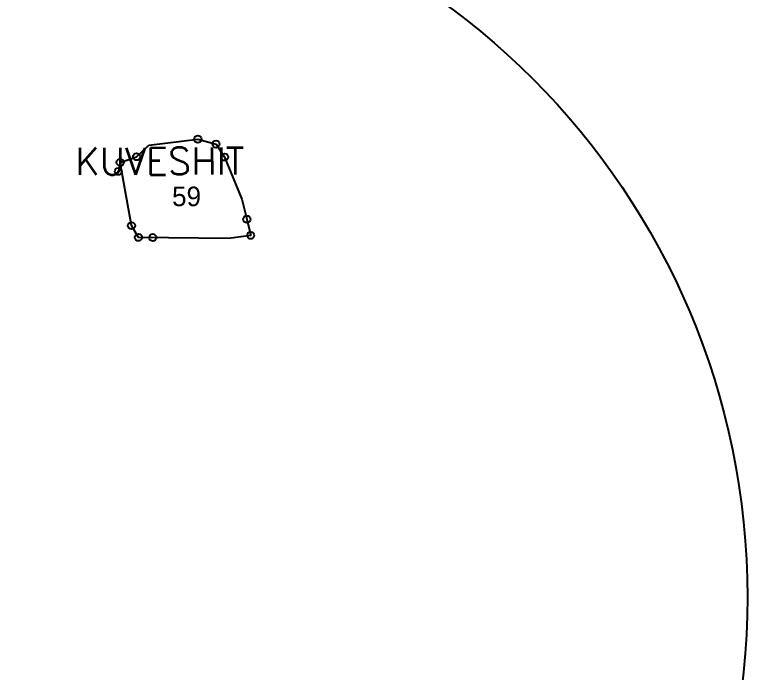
# Model space of a CAD drawing. Header units: metres. Extents: x 324134 to 326337, y 1835718 to 1838966.
# Drawn here: x 325327 to 326032, y 1836351 to 1836983 of the extents above; entities that cross this region are included whole.
import ezdxf

# ---------------------------------------------------------------- set-up
doc = ezdxf.new("R2010")
doc.units = ezdxf.units.M
doc.header["$LTSCALE"] = 0.3
for name, color, linetype in [('SYM_STONE', 1, 'Continuous'), ('TEXT_MAPOUT', 7, 'Continuous'), ('TEXT_PARCEL', 7, 'Continuous'), ('V_BOUND_LINE', 7, 'Continuous')]:
    doc.layers.add(name, color=color, linetype=linetype)
doc.styles.get("Standard").update_dxf_attribs({"font": 'simplex.shx'})
doc.styles.add('TEXT_MAP', font='')
doc.styles.get('TEXT_MAP').set_extended_font_data('Kruti Dev 050')

msp = doc.modelspace()

# ---------------------------------------------------------------- linework, layer by layer
msp.add_circle((325326.78, 1836423.19), 704.82)
at = {"layer": 'SYM_STONE'}
for centre in [(325502.99, 1836863.52), (325520.49, 1836858.78), (325444.08, 1836846.62), (325528.79, 1836846.33), (325428.34, 1836841.19), (325426.52, 1836832.52), (325550.13, 1836786.51), (325439.12, 1836780.37), (325445.88, 1836769.07), (325459.66, 1836768.9), (325553.83, 1836770.98)]:
    msp.add_circle(centre, 3.44, dxfattribs=at)
at = {"layer": 'V_BOUND_LINE'}
for p, q in [((325455.95, 1836857.79), (325502.99, 1836863.52)), ((325502.99, 1836863.52), (325520.49, 1836858.78)), ((325444.08, 1836846.62), (325455.95, 1836857.79)), ((325520.49, 1836858.78), (325528.79, 1836846.33)), ((325428.34, 1836841.19), (325444.08, 1836846.62)), ((325528.79, 1836846.33), (325545.26, 1836805.88)), ((325439.12, 1836780.37), (325428.34, 1836841.19)), ((325545.26, 1836805.88), (325550.13, 1836786.51)), ((325550.13, 1836786.51), (325553.83, 1836770.98)), ((325445.88, 1836769.07), (325439.12, 1836780.37)), ((325532.52, 1836768.02), (325445.88, 1836769.07)), ((325553.83, 1836770.98), (325532.52, 1836768.02))]:
    msp.add_line(p, q, dxfattribs=at)

# ---------------------------------------------------------------- texts
at = {"layer": 'TEXT_MAPOUT'}
msp.add_text('KUVESHIT', height=26.018, rotation=0.19688, dxfattribs=at).set_placement((325385.04, 1836829.07))
at = {"layer": 'TEXT_PARCEL', "style": 'TEXT_MAP'}
msp.add_text('59', height=18.733, rotation=0.19688, dxfattribs=at).set_placement((325478.25, 1836799.05))

doc.saveas('drawing.dxf')
